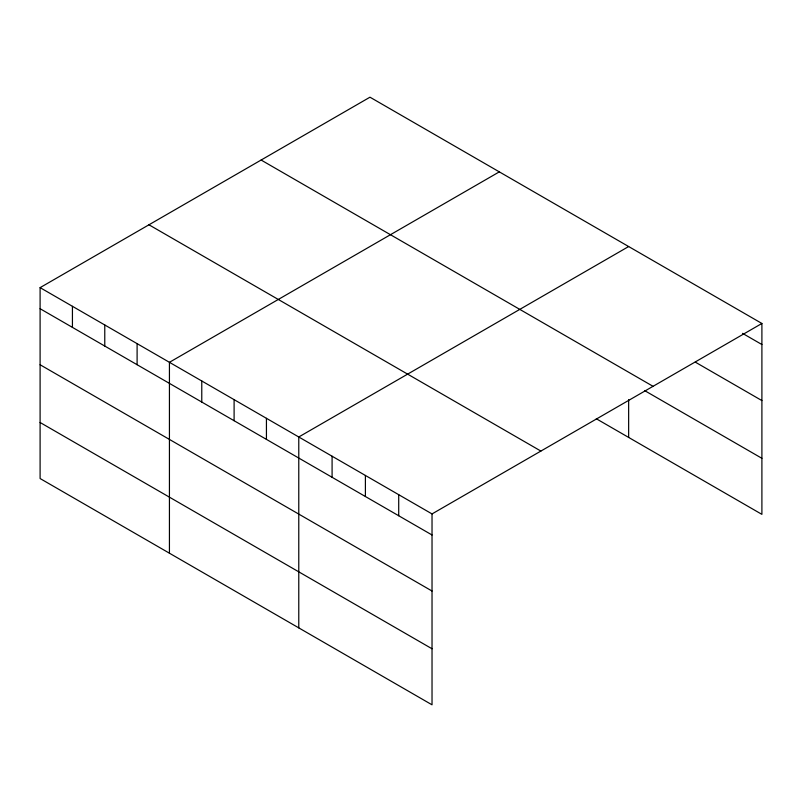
<?xml version="1.0" encoding="UTF-8"?>
<svg xmlns="http://www.w3.org/2000/svg" width="802" height="802" viewBox="0 0 802 802"><rect width="100%" height="100%" fill="white"/><g stroke="black" fill="none" stroke-linecap="round" stroke-linejoin="round"><path stroke-width="1.2" d="M40.1 287.637L432.027 513.922L432.027 704.808L40.1 478.533L40.1 287.637L369.973 97.192L761.9 323.467L761.9 514.363L596.307 418.754M499.315 171.859L169.433 362.314L169.433 553.21M628.648 246.535L298.775 436.98L298.775 627.876M432.027 513.922L761.9 323.467M742.552 333.361L761.9 344.529M695.274 362.113L761.9 400.579M261.121 160.039L653.039 386.313M644.768 390.684L761.9 458.313M148.961 224.791L540.879 451.065M40.1 308.71L432.027 534.984M40.1 364.75L432.027 591.024M40.1 422.494L432.027 648.768M628.648 399.657L628.648 437.421M398.714 494.684L398.714 515.756M365.401 475.446L365.401 496.518M332.088 456.218L332.088 477.28M266.434 418.313L266.434 439.386M234.104 399.647L234.104 420.719M201.773 380.98L201.773 402.053M137.102 343.647L137.102 364.709M104.771 324.98L104.771 346.043M72.431 306.314L72.431 327.376"/></g></svg>
